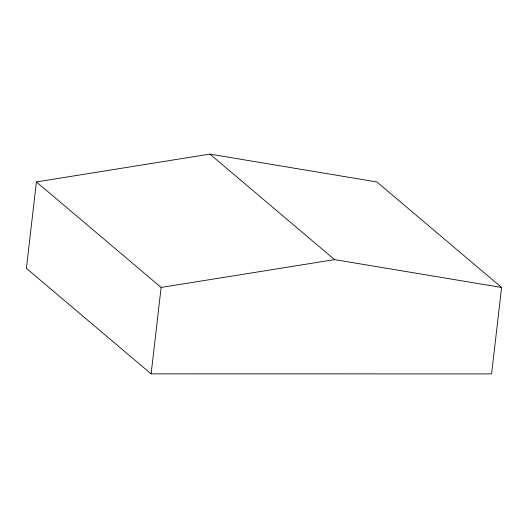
<?xml version="1.0" encoding="UTF-8"?>
<svg xmlns="http://www.w3.org/2000/svg" width="528" height="528" viewBox="0 0 528 528"><rect width="100%" height="100%" fill="white"/><g stroke="black" fill="none" stroke-linecap="round" stroke-linejoin="round"><path stroke-width="0.79" d="M36.399 181.922L26.4 268.349L151.127 373.864L491.601 373.897L501.6 287.47L376.873 181.955L209.86 154.103L36.399 181.922L161.126 287.443L334.58 259.624L501.6 287.47M151.127 373.864L161.126 287.443M209.86 154.103L334.58 259.624"/></g></svg>
